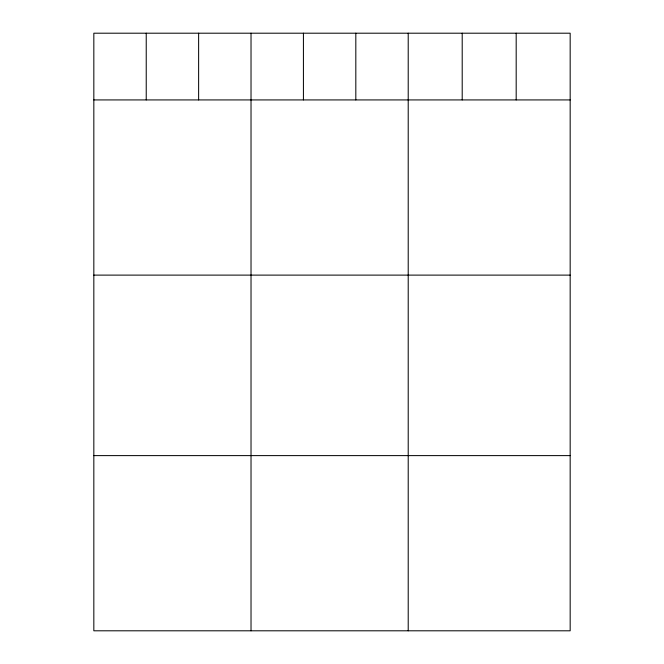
<?xml version="1.0" encoding="UTF-8"?>
<svg xmlns="http://www.w3.org/2000/svg" width="664" height="664" viewBox="0 0 664 664"><rect width="100%" height="100%" fill="white"/><g stroke="black" fill="none" stroke-linecap="round" stroke-linejoin="round"><path stroke-width="1" d="M570.168 99.924L570.168 630.8L93.831 630.8L93.831 33.2L570.168 33.2L570.168 99.924L93.831 99.924M93.831 275.112L570.168 275.112M93.831 455.612L570.168 455.612M516.185 33.2L516.185 99.924M462.202 33.2L462.202 99.924M408.211 33.2L408.211 630.8M355.821 33.2L355.821 99.924M303.423 33.2L303.423 99.924M251.025 33.2L251.025 630.8M198.627 33.2L198.627 99.924M146.229 33.2L146.229 99.924"/></g></svg>
